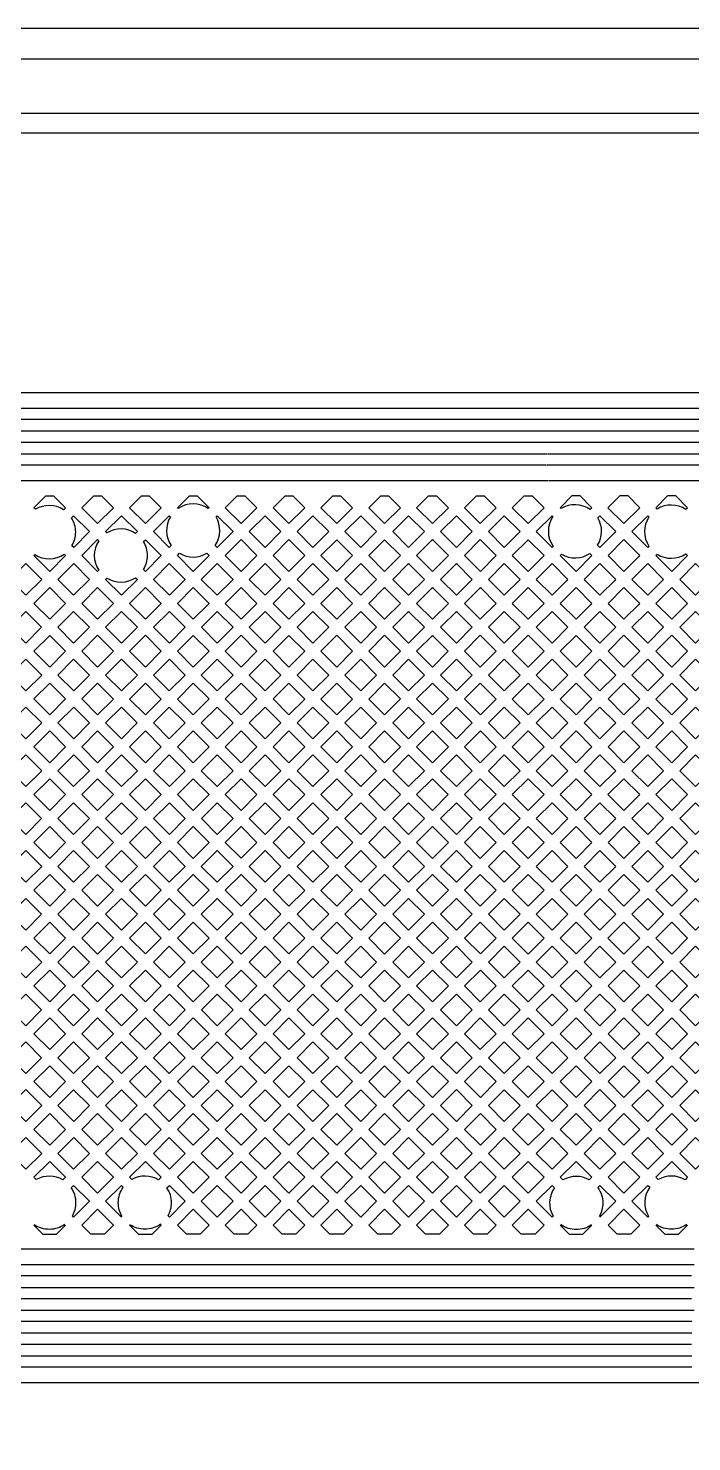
# Model space of a CAD drawing. Extents: x 1548 to 1929, y -174 to 95.
# Drawn here: x 1598.02 to 1602.45, y 46.23 to 55.68 of the extents above; entities that cross this region are included whole.
import ezdxf

# ---------------------------------------------------------------- set-up
doc = ezdxf.new("R2010")
doc.units = 0
doc.layers.add('gbr-dxf_layer0', color=7, linetype='Continuous')
doc.layers.add('gbr-outline-dxf_layer1', color=2, linetype='Continuous')

msp = doc.modelspace()

# ---------------------------------------------------------------- linework, layer by layer
at = {"layer": 'gbr-dxf_layer0'}
for p, q in [((1588.8744, 53.137), (1606.7793, 53.137)), ((1606.7816, 53.0608), (1588.8726, 53.0608)), ((1588.8569, 52.9846), (1606.7803, 52.9846)), ((1588.8511, 52.832), (1601.4851, 52.832)), ((1606.7817, 52.9084), (1588.8583, 52.9084)), ((1601.4826, 52.7558), (1588.8526, 52.7558)), ((1589.2179, 52.6536), (1601.4837, 52.6536)), ((1601.4977, 52.6542), (1606.7794, 52.6542)), ((1598.5374, 47.8363), (1598.6434, 47.7303)), ((1602.4692, 47.5148), (1589.2179, 47.5148)), ((1602.4239, 47.3364), (1589.071, 47.3364)), ((1602.4518, 47.3366), (1602.4257, 47.3364)), ((1602.4263, 47.4126), (1602.4488, 47.4128)), ((1602.4515, 47.4129), (1602.4708, 47.4129)), ((1602.4257, 47.2602), (1602.4505, 47.2605)), ((1602.4523, 47.2605), (1602.4706, 47.2605)), ((1602.4261, 47.184), (1589.0668, 47.184)), ((1602.4526, 47.1843), (1602.4278, 47.1841)), ((1588.9975, 47.1078), (1602.4255, 47.1078)), ((1602.4265, 47.1078), (1602.4513, 47.1081)), ((1602.453, 47.1081), (1602.4689, 47.1081)), ((1602.4268, 47.0316), (1588.995, 47.0316)), ((1602.4534, 47.0319), (1602.4286, 47.0316)), ((1588.9931, 46.9554), (1602.4263, 46.9554)), ((1602.4276, 46.8792), (1588.9944, 46.8792)), ((1602.4273, 46.9555), (1602.4534, 46.9557)), ((1602.4517, 46.8795), (1602.4294, 46.8793)), ((1588.9931, 46.8031), (1602.4284, 46.8031)), ((1602.4294, 46.8031), (1602.4542, 46.8033)), ((1602.427, 46.7269), (1588.9954, 46.7269)), ((1602.4535, 46.7271), (1602.4288, 46.7268))]:
    msp.add_line(p, q, dxfattribs=at)
at = {"layer": 'gbr-dxf_layer0', "linetype": 'Continuous'}
for points in [[(1584.3299, 51.7428), (1584.3299, 54.6766, -0.414217), (1585.1264, 55.4731), (1606.6578, 55.4731, -0.202307), (1617.3278, 50.9715, 0.202316), (1618.548, 50.4566), (1624.0479, 50.4566, 0.202311), (1625.2681, 50.9715, -0.202307), (1635.9381, 55.4731), (1666.9465, 55.4731, -0.414216), (1667.743, 54.6766), (1667.743, 46.8113, -0.038221), (1667.7432, 46.8055), (1667.7432, 43.6418)], [(1606.782, 55.1058), (1585.4805, 55.1058, 0.199561), (1585.445, 55.0911), (1585.076, 54.7204, 0.19839), (1585.0614, 54.6851), (1585.0614, 54.1531)], [(1585.1635, 53.9956), (1585.1635, 54.0479), (1585.1681, 54.0578, 0.107369), (1585.1889, 54.1528), (1585.1889, 54.6532), (1585.5125, 54.9783), (1606.782, 54.9783, -0.090349), (1611.8609, 54.053, 0.130846), (1611.9956, 54.0014, -0.003811), (1612.199, 53.9206), (1612.4434, 53.8119), (1612.5485, 53.7733, -0.022758), (1613.724, 53.1947, 0.214141), (1613.9242, 53.0824, -0.021901), (1614.9907, 52.4098, -0.004328), (1615.1939, 52.2663, 0.26805), (1615.4197, 52.1005, -0.021115), (1616.3608, 51.3308, 0.308378), (1616.5942, 51.1185, -0.012228), (1617.0977, 50.6262, 0.04313), (1617.3842, 50.3789)], [(1613.6986, 51.1647, 0.024087), (1613.1634, 51.513, 0.003474), (1613.0116, 51.6003, 0.003587), (1612.9989, 51.6074, 0.12902), (1606.7817, 53.2389), (1588.8734, 53.2389), (1588.8493, 53.246, -0.059853), (1588.8048, 53.2811), (1588.7929, 53.2927, 0.176153), (1588.5854, 53.3682)], [(1601.4897, 52.8321, -0.023752), (1601.4932, 52.8322), (1606.7801, 52.8322)], [(1606.7814, 52.756), (1601.4947, 52.756, -0.012447), (1601.4866, 52.7558)], [(1598.6476, 47.7345, -0.136739), (1598.6219, 47.8264, -0.157289), (1598.6555, 47.9303), (1598.6434, 47.9423), (1598.5374, 47.8363)], [(1601.8261, 47.9279, -0.157288), (1601.8596, 47.8241, -0.131806), (1601.8358, 47.7351)], [(1598.2648, 47.6812, -0.156506), (1598.1614, 47.648, -0.151778), (1598.0606, 47.6793)], [(1598.6973, 47.6764), (1598.7573, 47.6164), (1598.849, 47.6164), (1598.9092, 47.6765), (1598.9036, 47.6821, -0.157295), (1598.7997, 47.6486, -0.149941), (1598.7001, 47.6792)], [(1601.7843, 47.6788, -0.154825), (1601.6818, 47.6463, -0.157289), (1601.578, 47.6798)], [(1602.421, 47.6813, -0.155355), (1602.3182, 47.6486, -0.151778), (1602.2174, 47.6799)], [(1588.4754, 46.4146, -0.195091), (1588.9928, 46.625), (1602.4291, 46.625), (1602.4553, 46.6252), (1602.4743, 46.6252), (1602.8002, 46.6237)]]:
    msp.add_lwpolyline(points, format="xyb", dxfattribs=at)
for points in [[(1598.058, 52.4719), (1598.1381, 52.552), (1598.1897, 52.552), (1598.2698, 52.472), (1598.2559, 52.4581, 0.285041), (1598.0684, 52.4615)], [(1599.0169, 52.4718), (1599.0972, 52.552), (1599.1488, 52.552), (1599.2289, 52.4719), (1599.2233, 52.4664, 0.310063), (1599.0221, 52.4666)], [(1601.5746, 52.4719), (1601.6552, 52.5526), (1601.7057, 52.5526), (1601.7864, 52.4719), (1601.7745, 52.46, 0.296398), (1601.5808, 52.4657)], [(1602.2139, 52.472), (1602.2946, 52.5526), (1602.3452, 52.5526), (1602.4259, 52.4719), (1602.4142, 52.4602, 0.292105), (1602.2228, 52.4631)], [(1598.3095, 52.404), (1598.3237, 52.4181), (1598.4297, 52.3121), (1598.3238, 52.2062), (1598.3122, 52.2178, 0.135108), (1598.3372, 52.3087, 0.142304)], [(1598.5374, 52.3121), (1598.6434, 52.418), (1598.7494, 52.312), (1598.7376, 52.3003, 0.292333), (1598.5461, 52.3034)], [(1598.8571, 52.312), (1598.963, 52.4179), (1598.9699, 52.4111, 0.293235), (1598.976, 52.2191), (1598.963, 52.2061)], [(1599.2693, 52.2195, 0.291999), (1599.2754, 52.4107), (1599.2827, 52.4181), (1599.3887, 52.312), (1599.2827, 52.206)], [(1601.4147, 52.312), (1601.5207, 52.418), (1601.5257, 52.413, 0.308594), (1601.5271, 52.2126), (1601.5205, 52.2061)], [(1601.8251, 52.2214, 0.276806), (1601.8264, 52.4042), (1601.8403, 52.4181), (1601.9463, 52.312), (1601.8404, 52.2061)], [(1602.054, 52.312), (1602.1601, 52.4181), (1602.168, 52.4101, 0.301108), (1602.1678, 52.2138), (1602.16, 52.206)], [(1598.3776, 52.1523), (1598.4835, 52.2582), (1598.4914, 52.2504, 0.301455), (1598.4912, 52.0539), (1598.4836, 52.0463)], [(1598.7907, 52.2455), (1598.8033, 52.2581), (1598.9091, 52.1522), (1598.8032, 52.0463), (1598.7908, 52.0587, 0.139081), (1598.8173, 52.152, 0.139392)], [(1598.0578, 52.1523), (1598.0641, 52.1586, 0.300305), (1598.26, 52.1621), (1598.2699, 52.1523), (1598.1638, 52.0462)], [(1599.0169, 52.1522), (1599.0317, 52.167, 0.275356), (1599.2137, 52.1672), (1599.2288, 52.1521), (1599.1229, 52.0462)], [(1601.5744, 52.1522), (1601.5829, 52.1607, 0.288873), (1601.7725, 52.1663), (1601.7865, 52.1523), (1601.6804, 52.0462)], [(1602.2139, 52.1522), (1602.2225, 52.1607, 0.293236), (1602.4145, 52.1637), (1602.4258, 52.1523), (1602.3198, 52.0463)], [(1598.5375, 51.9924), (1598.546, 52.0008, 0.293004), (1598.7378, 52.0039), (1598.7493, 51.9924), (1598.6434, 51.8865)], [(1598.0578, 47.996), (1598.1638, 48.1021), (1598.2697, 47.9962), (1598.2522, 47.9787, 0.26968), (1598.0735, 47.9804)], [(1598.6973, 47.9962), (1598.8032, 48.1021), (1598.9092, 47.9961), (1598.8917, 47.9786, 0.270794), (1598.7123, 47.9812)], [(1601.5746, 47.9962), (1601.6804, 48.102), (1601.7865, 47.996), (1601.7693, 47.9789, 0.265607), (1601.5929, 47.978)], [(1602.2139, 47.9962), (1602.3199, 48.1022), (1602.4259, 47.9962), (1602.409, 47.9793, 0.270924), (1602.2295, 47.9805)], [(1598.3079, 47.9266), (1598.3236, 47.9423), (1598.4296, 47.8363), (1598.3236, 47.7302), (1598.3159, 47.7379, 0.130101), (1598.3392, 47.8258, 0.151778)], [(1598.947, 47.9261), (1598.9631, 47.9422), (1599.069, 47.8363), (1598.9631, 47.7304), (1598.9546, 47.7389, 0.129299), (1598.9775, 47.8264, 0.149941)], [(1601.4147, 47.8363), (1601.5207, 47.9423), (1601.5365, 47.9266, 0.289895), (1601.527, 47.7366), (1601.5207, 47.7303)], [(1602.054, 47.8363), (1602.16, 47.9423), (1602.1731, 47.9292, 0.296416), (1602.1653, 47.7356), (1602.16, 47.7302)]]:
    msp.add_lwpolyline(points, format="xyb", close=True, dxfattribs=at)
for points in [[(1598.3775, 52.472), (1598.4576, 52.552), (1598.5093, 52.552), (1598.5895, 52.4719), (1598.4835, 52.3659)], [(1598.6972, 52.4719), (1598.7774, 52.552), (1598.8289, 52.552), (1598.9092, 52.4718), (1598.8033, 52.3659)], [(1599.3366, 52.4719), (1599.4167, 52.552), (1599.4686, 52.552), (1599.5487, 52.472), (1599.4426, 52.3659)], [(1599.6564, 52.472), (1599.7365, 52.552), (1599.788, 52.552), (1599.8682, 52.4718), (1599.7624, 52.3659)], [(1599.976, 52.4718), (1600.0563, 52.552), (1600.1078, 52.552), (1600.1879, 52.4719), (1600.0819, 52.3659)], [(1600.2957, 52.4719), (1600.3758, 52.552), (1600.4277, 52.552), (1600.5077, 52.4719), (1600.4017, 52.3659)], [(1600.6155, 52.4719), (1600.6956, 52.552), (1600.7472, 52.552), (1600.8273, 52.472), (1600.7214, 52.3661)], [(1600.9351, 52.472), (1601.0151, 52.552), (1601.0669, 52.552), (1601.147, 52.4719), (1601.0411, 52.3659)], [(1601.2548, 52.4719), (1601.3349, 52.552), (1601.3867, 52.552), (1601.4668, 52.4719), (1601.3608, 52.3659)], [(1601.8941, 52.4719), (1601.9748, 52.5526), (1602.0256, 52.5526), (1602.1062, 52.472), (1602.0001, 52.3659)], [(1599.4965, 52.312), (1599.6025, 52.4181), (1599.7086, 52.3121), (1599.6025, 52.206)], [(1599.8163, 52.3121), (1599.9221, 52.4179), (1600.028, 52.312), (1599.9222, 52.2062)], [(1600.1358, 52.312), (1600.2418, 52.418), (1600.3478, 52.312), (1600.2418, 52.206)], [(1600.4556, 52.312), (1600.5616, 52.4181), (1600.6675, 52.3122), (1600.5615, 52.2061)], [(1600.7753, 52.3122), (1600.8812, 52.4181), (1600.9872, 52.3121), (1600.8813, 52.2062)], [(1601.095, 52.3121), (1601.2009, 52.418), (1601.3069, 52.312), (1601.201, 52.2061)], [(1599.3366, 52.1521), (1599.4426, 52.2582), (1599.5486, 52.1522), (1599.4426, 52.0461)], [(1599.6564, 52.1522), (1599.7624, 52.2582), (1599.8683, 52.1523), (1599.7623, 52.0463)], [(1599.9761, 52.1523), (1600.0819, 52.2581), (1600.1879, 52.1521), (1600.0821, 52.0463)], [(1600.2957, 52.1521), (1600.4017, 52.2581), (1600.5076, 52.1523), (1600.4016, 52.0462)], [(1600.6153, 52.1523), (1600.7214, 52.2583), (1600.8274, 52.1523), (1600.7214, 52.0462)], [(1600.9352, 52.1523), (1601.0411, 52.2582), (1601.1471, 52.1522), (1601.0412, 52.0463)], [(1601.2548, 52.1522), (1601.3608, 52.2581), (1601.4667, 52.1522), (1601.3607, 52.0463)], [(1601.8942, 52.1523), (1602.0001, 52.2582), (1602.1062, 52.1522), (1602.0003, 52.0462)], [(1597.8979, 51.9923), (1598.0039, 52.0984), (1598.11, 51.9924), (1598.0039, 51.8863)], [(1598.2177, 51.9924), (1598.3238, 52.0984), (1598.4298, 51.9924), (1598.3237, 51.8863)], [(1598.8571, 51.9924), (1598.963, 52.0983), (1599.069, 51.9923), (1598.9631, 51.8864)], [(1599.1768, 51.9923), (1599.2827, 52.0982), (1599.3887, 51.9922), (1599.2828, 51.8863)], [(1599.4965, 51.9922), (1599.6025, 52.0983), (1599.7084, 51.9924), (1599.6024, 51.8863)], [(1599.8162, 51.9924), (1599.9222, 52.0984), (1600.0282, 51.9924), (1599.9222, 51.8864)], [(1600.136, 51.9924), (1600.2418, 52.0982), (1600.3477, 51.9923), (1600.2419, 51.8865)], [(1600.4554, 51.9923), (1600.5615, 52.0984), (1600.6675, 51.9924), (1600.5614, 51.8863)], [(1600.7752, 51.9924), (1600.8813, 52.0984), (1600.9873, 51.9924), (1600.8813, 51.8863)], [(1601.0951, 51.9924), (1601.201, 52.0983), (1601.3068, 51.9924), (1601.2009, 51.8865)], [(1601.4146, 51.9924), (1601.5205, 52.0983), (1601.6266, 51.9923), (1601.5206, 51.8864)], [(1601.7343, 51.9923), (1601.8404, 52.0984), (1601.9464, 51.9924), (1601.8403, 51.8863)], [(1602.0541, 51.9924), (1602.16, 52.0983), (1602.2659, 51.9924), (1602.16, 51.8865)], [(1602.3737, 51.9924), (1602.4797, 52.0984), (1602.5857, 51.9924), (1602.4797, 51.8864)], [(1598.0578, 51.8324), (1598.1638, 51.9385), (1598.2698, 51.8325), (1598.1638, 51.7264)], [(1598.3776, 51.8325), (1598.4836, 51.9385), (1598.5895, 51.8326), (1598.4835, 51.7266)], [(1598.6973, 51.8326), (1598.8032, 51.9385), (1598.9092, 51.8325), (1598.8033, 51.7266)], [(1599.017, 51.8325), (1599.1229, 51.9385), (1599.2289, 51.8324), (1599.123, 51.7265)], [(1599.3367, 51.8324), (1599.4426, 51.9384), (1599.5485, 51.8325), (1599.4426, 51.7266)], [(1599.6562, 51.8325), (1599.7623, 51.9385), (1599.8683, 51.8325), (1599.7623, 51.7265)], [(1599.9761, 51.8325), (1600.0821, 51.9385), (1600.188, 51.8326), (1600.0819, 51.7266)], [(1600.2957, 51.8326), (1600.4016, 51.9385), (1600.5076, 51.8324), (1600.4018, 51.7266)], [(1600.6153, 51.8324), (1600.7214, 51.9385), (1600.8274, 51.8325), (1600.7213, 51.7264)], [(1600.9351, 51.8325), (1601.0412, 51.9385), (1601.1471, 51.8326), (1601.041, 51.7266)], [(1601.2548, 51.8326), (1601.3607, 51.9385), (1601.4667, 51.8325), (1601.3608, 51.7266)], [(1601.5745, 51.8325), (1601.6804, 51.9385), (1601.7865, 51.8324), (1601.6805, 51.7265)], [(1601.8942, 51.8324), (1602.0003, 51.9385), (1602.1061, 51.8326), (1602.0001, 51.7266)], [(1602.2139, 51.8326), (1602.3198, 51.9385), (1602.4258, 51.8325), (1602.3199, 51.7266)], [(1597.8981, 51.6728), (1598.0039, 51.7786), (1598.1099, 51.6725), (1598.0041, 51.5667)], [(1598.2177, 51.6725), (1598.3237, 51.7786), (1598.4296, 51.6727), (1598.3236, 51.5667)], [(1598.5374, 51.6727), (1598.6434, 51.7787), (1598.7494, 51.6727), (1598.6434, 51.5667)], [(1598.8572, 51.6727), (1598.9631, 51.7786), (1599.0691, 51.6726), (1598.9632, 51.5667)], [(1599.1769, 51.6726), (1599.2828, 51.7786), (1599.3887, 51.6727), (1599.2828, 51.5667)], [(1599.4965, 51.6727), (1599.6024, 51.7786), (1599.7084, 51.6726), (1599.6025, 51.5667)], [(1599.8161, 51.6726), (1599.9222, 51.7786), (1600.0281, 51.6727), (1599.922, 51.5667)], [(1600.1358, 51.6727), (1600.2419, 51.7788), (1600.3479, 51.6728), (1600.2418, 51.5667)], [(1600.4556, 51.6728), (1600.5614, 51.7786), (1600.6675, 51.6726), (1600.5616, 51.5667)], [(1600.7752, 51.6726), (1600.8813, 51.7786), (1600.9871, 51.6727), (1600.8811, 51.5667)], [(1601.0949, 51.6727), (1601.2009, 51.7787), (1601.307, 51.6727), (1601.2009, 51.5667)], [(1601.4147, 51.6727), (1601.5206, 51.7786), (1601.6266, 51.6726), (1601.5207, 51.5667)], [(1601.7344, 51.6726), (1601.8403, 51.7786), (1601.9462, 51.6727), (1601.8403, 51.5667)], [(1602.054, 51.6727), (1602.16, 51.7787), (1602.266, 51.6727), (1602.16, 51.5667)], [(1602.3738, 51.6727), (1602.4797, 51.7786), (1602.5857, 51.6726), (1602.4798, 51.5667)], [(1598.058, 51.5129), (1598.1638, 51.6187), (1598.2697, 51.5128), (1598.1639, 51.407)], [(1598.3775, 51.5128), (1598.4835, 51.6188), (1598.5895, 51.5128), (1598.4835, 51.4068)], [(1598.6973, 51.5128), (1598.8033, 51.6188), (1598.9093, 51.5128), (1598.8033, 51.4068)], [(1599.0171, 51.5128), (1599.123, 51.6187), (1599.2289, 51.5129), (1599.123, 51.4069)], [(1599.3366, 51.5129), (1599.4426, 51.6188), (1599.5486, 51.5128), (1599.4426, 51.4068)], [(1599.6563, 51.5128), (1599.7623, 51.6187), (1599.8681, 51.5128), (1599.7622, 51.4069)], [(1599.9759, 51.5128), (1600.0819, 51.6188), (1600.188, 51.5128), (1600.0819, 51.4068)], [(1600.2957, 51.5128), (1600.4018, 51.6189), (1600.5078, 51.5129), (1600.4017, 51.4068)], [(1600.6155, 51.5129), (1600.7213, 51.6187), (1600.8272, 51.5128), (1600.7214, 51.407)], [(1600.935, 51.5128), (1601.041, 51.6188), (1601.147, 51.5128), (1601.041, 51.4068)], [(1601.2548, 51.5128), (1601.3608, 51.6188), (1601.4668, 51.5128), (1601.3608, 51.4068)], [(1601.5746, 51.5128), (1601.6805, 51.6187), (1601.7864, 51.5129), (1601.6805, 51.4069)], [(1601.8942, 51.5129), (1602.0001, 51.6188), (1602.1061, 51.5128), (1602.0002, 51.4068)], [(1602.2139, 51.5128), (1602.3199, 51.6188), (1602.4259, 51.5128), (1602.3199, 51.4068)], [(1597.8981, 51.3529), (1598.0041, 51.459), (1598.11, 51.3531), (1598.004, 51.2471)], [(1598.2178, 51.3531), (1598.3236, 51.4589), (1598.4296, 51.3529), (1598.3238, 51.2471)], [(1598.5374, 51.3529), (1598.6434, 51.4589), (1598.7494, 51.3529), (1598.6434, 51.2469)], [(1598.8572, 51.3529), (1598.9632, 51.459), (1599.0691, 51.3531), (1598.963, 51.247)], [(1599.1768, 51.3531), (1599.2828, 51.459), (1599.3888, 51.353), (1599.2829, 51.2471)], [(1599.4965, 51.353), (1599.6025, 51.4589), (1599.7084, 51.353), (1599.6024, 51.2471)], [(1599.8161, 51.353), (1599.922, 51.4589), (1600.028, 51.3529), (1599.9221, 51.247)], [(1600.1358, 51.3529), (1600.2418, 51.459), (1600.3478, 51.3529), (1600.2418, 51.2469)], [(1600.4556, 51.3529), (1600.5616, 51.459), (1600.6675, 51.3531), (1600.5615, 51.2471)], [(1600.7753, 51.3531), (1600.8811, 51.4589), (1600.9871, 51.3529), (1600.8813, 51.2471)], [(1601.0949, 51.3529), (1601.2009, 51.4589), (1601.3069, 51.3529), (1601.2009, 51.2469)], [(1601.4147, 51.3529), (1601.5207, 51.459), (1601.6266, 51.3531), (1601.5206, 51.247)], [(1601.7344, 51.3531), (1601.8403, 51.459), (1601.9463, 51.353), (1601.8404, 51.2471)], [(1602.0541, 51.353), (1602.16, 51.4589), (1602.266, 51.3529), (1602.1601, 51.247)], [(1602.3738, 51.3529), (1602.4798, 51.4589), (1602.5857, 51.353), (1602.4797, 51.247)], [(1598.0578, 51.1932), (1598.1639, 51.2992), (1598.2699, 51.1932), (1598.1639, 51.0872)], [(1598.3777, 51.1932), (1598.4835, 51.299), (1598.5895, 51.193), (1598.4837, 51.0872)], [(1598.6972, 51.193), (1598.8033, 51.299), (1598.9092, 51.1931), (1598.8031, 51.0871)], [(1599.0169, 51.1931), (1599.123, 51.2992), (1599.229, 51.1932), (1599.1229, 51.0871)], [(1599.3367, 51.1932), (1599.4426, 51.2991), (1599.5485, 51.1932), (1599.4426, 51.0873)], [(1599.6563, 51.1932), (1599.7622, 51.2991), (1599.8682, 51.1931), (1599.7623, 51.0872)], [(1599.976, 51.1931), (1600.0819, 51.299), (1600.1879, 51.193), (1600.082, 51.0871)], [(1600.2957, 51.193), (1600.4017, 51.2991), (1600.5076, 51.1932), (1600.4016, 51.0871)], [(1600.6154, 51.1932), (1600.7214, 51.2992), (1600.8274, 51.1932), (1600.7214, 51.0872)], [(1600.9352, 51.1932), (1601.041, 51.299), (1601.147, 51.193), (1601.0412, 51.0872)], [(1601.2548, 51.193), (1601.3608, 51.299), (1601.4667, 51.1931), (1601.3607, 51.0871)], [(1601.5745, 51.1931), (1601.6805, 51.2992), (1601.7865, 51.1932), (1601.6805, 51.0871)], [(1601.8943, 51.1932), (1602.0002, 51.2991), (1602.1062, 51.1931), (1602.0003, 51.0872)], [(1602.2139, 51.1931), (1602.3199, 51.299), (1602.4258, 51.1931), (1602.3198, 51.0872)], [(1597.8979, 51.0333), (1598.004, 51.1393), (1598.11, 51.0333), (1598.0039, 50.9272)], [(1598.2177, 51.0333), (1598.3238, 51.1393), (1598.4298, 51.0333), (1598.3238, 50.9273)], [(1598.5376, 51.0333), (1598.6434, 51.1391), (1598.7492, 51.0332), (1598.6434, 50.9274)], [(1598.857, 51.0332), (1598.963, 51.1393), (1599.0691, 51.0333), (1598.963, 50.9272)], [(1599.1768, 51.0333), (1599.2829, 51.1393), (1599.3887, 51.0334), (1599.2827, 50.9274)], [(1599.4965, 51.0334), (1599.6024, 51.1393), (1599.7084, 51.0333), (1599.6025, 50.9274)], [(1599.8162, 51.0333), (1599.9221, 51.1392), (1600.0281, 51.0332), (1599.9222, 50.9273)], [(1600.1359, 51.0332), (1600.2418, 51.1391), (1600.3477, 51.0333), (1600.2418, 50.9273)], [(1600.4555, 51.0333), (1600.5615, 51.1393), (1600.6675, 51.0333), (1600.5615, 50.9272)], [(1600.7753, 51.0333), (1600.8813, 51.1393), (1600.9873, 51.0333), (1600.8813, 50.9273)], [(1601.0951, 51.0333), (1601.2009, 51.1391), (1601.3068, 51.0332), (1601.201, 50.9274)], [(1601.4145, 51.0332), (1601.5206, 51.1393), (1601.6266, 51.0333), (1601.5205, 50.9272)], [(1601.7343, 51.0333), (1601.8404, 51.1393), (1601.9464, 51.0333), (1601.8404, 50.9272)], [(1602.0542, 51.0333), (1602.1601, 51.1392), (1602.266, 51.0333), (1602.16, 50.9274)], [(1602.3737, 51.0333), (1602.4797, 51.1392), (1602.5857, 51.0332), (1602.4797, 50.9273)], [(1598.0578, 50.8734), (1598.1639, 50.9794), (1598.2699, 50.8734), (1598.1638, 50.7674)], [(1598.3776, 50.8734), (1598.4837, 50.9794), (1598.5896, 50.8735), (1598.4835, 50.7675)], [(1598.6973, 50.8735), (1598.8031, 50.9794), (1598.9091, 50.8733), (1598.8033, 50.7675)], [(1599.0169, 50.8733), (1599.1229, 50.9794), (1599.2288, 50.8735), (1599.1228, 50.7675)], [(1599.3366, 50.8735), (1599.4426, 50.9795), (1599.5486, 50.8735), (1599.4426, 50.7675)], [(1599.6564, 50.8735), (1599.7623, 50.9794), (1599.8683, 50.8734), (1599.7624, 50.7675)], [(1599.9761, 50.8734), (1600.082, 50.9794), (1600.1879, 50.8735), (1600.082, 50.7675)], [(1600.2957, 50.8735), (1600.4016, 50.9794), (1600.5076, 50.8734), (1600.4017, 50.7675)], [(1600.6153, 50.8734), (1600.7214, 50.9794), (1600.8274, 50.8734), (1600.7214, 50.7674)], [(1600.9352, 50.8734), (1601.0412, 50.9794), (1601.1471, 50.8735), (1601.041, 50.7675)], [(1601.2548, 50.8735), (1601.3607, 50.9794), (1601.4667, 50.8733), (1601.3609, 50.7675)], [(1601.5744, 50.8733), (1601.6805, 50.9794), (1601.7865, 50.8734), (1601.6804, 50.7673)], [(1601.8942, 50.8734), (1602.0003, 50.9794), (1602.1062, 50.8735), (1602.0001, 50.7675)], [(1602.2139, 50.8735), (1602.3198, 50.9794), (1602.4258, 50.8734), (1602.3199, 50.7675)], [(1597.898, 50.7136), (1598.0039, 50.8195), (1598.11, 50.7135), (1598.004, 50.6076)], [(1598.2177, 50.7135), (1598.3238, 50.8195), (1598.4296, 50.7136), (1598.3236, 50.6076)], [(1598.5374, 50.7136), (1598.6434, 50.8197), (1598.7495, 50.7136), (1598.6434, 50.6076)], [(1598.8572, 50.7136), (1598.963, 50.8195), (1599.0689, 50.7136), (1598.9631, 50.6078)], [(1599.1767, 50.7136), (1599.2827, 50.8196), (1599.3887, 50.7136), (1599.2827, 50.6076)], [(1599.4965, 50.7136), (1599.6025, 50.8196), (1599.7085, 50.7136), (1599.6025, 50.6076)], [(1599.8163, 50.7136), (1599.9222, 50.8195), (1600.0281, 50.7136), (1599.9222, 50.6077)], [(1600.1358, 50.7136), (1600.2418, 50.8196), (1600.3478, 50.7136), (1600.2419, 50.6076)], [(1600.4556, 50.7136), (1600.5615, 50.8195), (1600.6675, 50.7135), (1600.5616, 50.6076)], [(1600.7752, 50.7135), (1600.8813, 50.8195), (1600.9872, 50.7136), (1600.8811, 50.6076)], [(1601.0949, 50.7136), (1601.201, 50.8197), (1601.307, 50.7136), (1601.2009, 50.6076)], [(1601.4147, 50.7136), (1601.5205, 50.8195), (1601.6266, 50.7134), (1601.5207, 50.6076)], [(1601.7343, 50.7134), (1601.8404, 50.8195), (1601.9462, 50.7136), (1601.8402, 50.6076)], [(1602.054, 50.7136), (1602.16, 50.8196), (1602.2661, 50.7136), (1602.16, 50.6076)], [(1602.3738, 50.7136), (1602.4797, 50.8195), (1602.5857, 50.7135), (1602.4798, 50.6076)], [(1598.0579, 50.5537), (1598.1638, 50.6596), (1598.2697, 50.5537), (1598.1638, 50.4478)], [(1598.3775, 50.5537), (1598.4835, 50.6597), (1598.5895, 50.5537), (1598.4835, 50.4477)], [(1598.6973, 50.5537), (1598.8033, 50.6598), (1598.9092, 50.5539), (1598.8032, 50.4478)], [(1599.017, 50.5539), (1599.1228, 50.6597), (1599.2288, 50.5537), (1599.123, 50.4479)], [(1599.3366, 50.5537), (1599.4426, 50.6597), (1599.5486, 50.5537), (1599.4426, 50.4477)], [(1599.6564, 50.5537), (1599.7624, 50.6597), (1599.8683, 50.5539), (1599.7623, 50.4478)], [(1599.9761, 50.5539), (1600.082, 50.6598), (1600.188, 50.5538), (1600.0821, 50.4478)], [(1600.2957, 50.5538), (1600.4017, 50.6597), (1600.5077, 50.5537), (1600.4018, 50.4477)], [(1600.6155, 50.5537), (1600.7214, 50.6596), (1600.8272, 50.5537), (1600.7213, 50.4478)], [(1600.935, 50.5537), (1601.041, 50.6597), (1601.1471, 50.5537), (1601.041, 50.4477)], [(1601.2548, 50.5537), (1601.3609, 50.6598), (1601.4669, 50.5538), (1601.3608, 50.4477)], [(1601.5746, 50.5538), (1601.6804, 50.6596), (1601.7863, 50.5537), (1601.6805, 50.4479)], [(1601.8941, 50.5537), (1602.0001, 50.6597), (1602.1061, 50.5537), (1602.0001, 50.4477)], [(1602.2139, 50.5537), (1602.3199, 50.6597), (1602.4259, 50.5537), (1602.3199, 50.4477)], [(1597.8981, 50.3939), (1598.004, 50.4998), (1598.1099, 50.3939), (1598.004, 50.288)], [(1598.2177, 50.3939), (1598.3236, 50.4998), (1598.4296, 50.3938), (1598.3237, 50.2879)], [(1598.5374, 50.3938), (1598.6434, 50.4998), (1598.7493, 50.394), (1598.6433, 50.2879)], [(1598.8571, 50.394), (1598.9631, 50.5), (1599.0691, 50.394), (1598.9631, 50.2879)], [(1599.1769, 50.394), (1599.2827, 50.4998), (1599.3887, 50.3938), (1599.2829, 50.288)], [(1599.4965, 50.3938), (1599.6025, 50.4998), (1599.7084, 50.3939), (1599.6023, 50.2879)], [(1599.8161, 50.3939), (1599.9222, 50.5), (1600.0282, 50.394), (1599.9221, 50.2879)], [(1600.1359, 50.394), (1600.2419, 50.4999), (1600.3479, 50.3939), (1600.242, 50.288)], [(1600.4556, 50.3939), (1600.5616, 50.4998), (1600.6675, 50.3939), (1600.5615, 50.288)], [(1600.7752, 50.3939), (1600.8811, 50.4998), (1600.9871, 50.3938), (1600.8812, 50.2879)], [(1601.0949, 50.3938), (1601.2009, 50.4999), (1601.307, 50.3938), (1601.2009, 50.2878)], [(1601.4147, 50.3938), (1601.5207, 50.4999), (1601.6266, 50.394), (1601.5206, 50.288)], [(1601.7344, 50.394), (1601.8402, 50.4998), (1601.9462, 50.3938), (1601.8404, 50.288)], [(1602.054, 50.3938), (1602.16, 50.4998), (1602.266, 50.3938), (1602.16, 50.2878)], [(1602.3738, 50.3938), (1602.4798, 50.4999), (1602.5857, 50.394), (1602.4797, 50.2879)], [(1598.0579, 50.2341), (1598.1638, 50.34), (1598.2698, 50.234), (1598.1639, 50.1281)], [(1598.3776, 50.234), (1598.4835, 50.3399), (1598.5894, 50.234), (1598.4835, 50.1281)], [(1598.6971, 50.234), (1598.8032, 50.3401), (1598.9092, 50.2341), (1598.8032, 50.128)], [(1599.017, 50.2341), (1599.123, 50.3401), (1599.229, 50.2341), (1599.123, 50.1281)], [(1599.3368, 50.2341), (1599.4426, 50.3399), (1599.5485, 50.234), (1599.4426, 50.1282)], [(1599.6562, 50.234), (1599.7623, 50.3401), (1599.8683, 50.234), (1599.7622, 50.128)], [(1599.976, 50.234), (1600.0821, 50.3401), (1600.1881, 50.2341), (1600.082, 50.128)], [(1600.2958, 50.2341), (1600.4018, 50.34), (1600.5076, 50.2341), (1600.4017, 50.1282)], [(1600.6154, 50.2341), (1600.7213, 50.34), (1600.8273, 50.234), (1600.7214, 50.1281)], [(1600.9351, 50.234), (1601.041, 50.3399), (1601.147, 50.2339), (1601.0411, 50.128)], [(1601.2548, 50.2339), (1601.3608, 50.34), (1601.4667, 50.2341), (1601.3607, 50.128)], [(1601.5745, 50.2341), (1601.6805, 50.3401), (1601.7865, 50.2341), (1601.6805, 50.1281)], [(1601.8943, 50.2341), (1602.0001, 50.3399), (1602.1061, 50.2339), (1602.0003, 50.1281)], [(1602.2139, 50.2339), (1602.3199, 50.3399), (1602.4258, 50.234), (1602.3198, 50.128)], [(1597.898, 50.0742), (1598.004, 50.1802), (1598.11, 50.0742), (1598.004, 49.9682)], [(1598.2178, 50.0742), (1598.3237, 50.1801), (1598.4296, 50.0743), (1598.3237, 49.9683)], [(1598.5373, 50.0743), (1598.6433, 50.1802), (1598.7493, 50.0742), (1598.6434, 49.9682)], [(1598.857, 50.0742), (1598.9631, 50.1802), (1599.0691, 50.0742), (1598.963, 49.9681)], [(1599.1768, 50.0742), (1599.2829, 50.1802), (1599.3888, 50.0743), (1599.2827, 49.9683)], [(1599.4965, 50.0743), (1599.6023, 50.1801), (1599.7084, 50.0741), (1599.6025, 49.9683)], [(1599.8161, 50.0741), (1599.9221, 50.1802), (1600.0282, 50.0742), (1599.9221, 49.9681)], [(1600.1359, 50.0742), (1600.242, 50.1802), (1600.3478, 50.0743), (1600.2418, 49.9683)], [(1600.4556, 50.0743), (1600.5615, 50.1802), (1600.6675, 50.0742), (1600.5616, 49.9683)], [(1600.7753, 50.0742), (1600.8812, 50.1801), (1600.9872, 50.0741), (1600.8813, 49.9682)], [(1601.095, 50.0741), (1601.2009, 50.18), (1601.3068, 50.0742), (1601.2009, 49.9682)], [(1601.4146, 50.0742), (1601.5206, 50.1802), (1601.6266, 50.0742), (1601.5206, 49.9681)], [(1601.7344, 50.0742), (1601.8404, 50.1802), (1601.9464, 50.0742), (1601.8404, 49.9682)], [(1602.0542, 50.0742), (1602.16, 50.18), (1602.2659, 50.0741), (1602.1601, 49.9683)], [(1602.3736, 50.0741), (1602.4797, 50.1802), (1602.5857, 50.0742), (1602.4797, 49.9681)], [(1598.0578, 49.9143), (1598.1639, 50.0203), (1598.2698, 49.9144), (1598.1637, 49.8084)], [(1598.3775, 49.9144), (1598.4835, 50.0204), (1598.5895, 49.9144), (1598.4835, 49.8084)], [(1598.6972, 49.9144), (1598.8032, 50.0203), (1598.9092, 49.9143), (1598.8033, 49.8083)], [(1599.0169, 49.9143), (1599.123, 50.0203), (1599.2288, 49.9144), (1599.1228, 49.8084)], [(1599.3366, 49.9144), (1599.4426, 50.0205), (1599.5487, 49.9144), (1599.4426, 49.8084)], [(1599.6564, 49.9144), (1599.7622, 50.0202), (1599.8682, 49.9142), (1599.7624, 49.8084)], [(1599.976, 49.9142), (1600.082, 50.0203), (1600.1879, 49.9144), (1600.0819, 49.8083)], [(1600.2957, 49.9144), (1600.4017, 50.0204), (1600.5077, 49.9144), (1600.4017, 49.8084)], [(1600.6155, 49.9144), (1600.7214, 50.0203), (1600.8274, 49.9143), (1600.7215, 49.8084)], [(1600.9352, 49.9143), (1601.0411, 50.0202), (1601.147, 49.9144), (1601.0411, 49.8084)], [(1601.2548, 49.9144), (1601.3607, 50.0203), (1601.4667, 49.9143), (1601.3608, 49.8083)], [(1601.5745, 49.9143), (1601.6805, 50.0203), (1601.7865, 49.9143), (1601.6805, 49.8082)], [(1601.8943, 49.9143), (1602.0003, 50.0203), (1602.1062, 49.9144), (1602.0001, 49.8084)], [(1602.2139, 49.9144), (1602.3198, 50.0202), (1602.4258, 49.9142), (1602.32, 49.8084)], [(1597.8981, 49.7545), (1598.004, 49.8604), (1598.1099, 49.7545), (1598.0039, 49.6486)], [(1598.2176, 49.7545), (1598.3237, 49.8606), (1598.4297, 49.7545), (1598.3236, 49.6485)], [(1598.5374, 49.7545), (1598.6434, 49.8605), (1598.7494, 49.7545), (1598.6434, 49.6485)], [(1598.8571, 49.7545), (1598.963, 49.8604), (1599.0689, 49.7545), (1598.963, 49.6486)], [(1599.1767, 49.7545), (1599.2827, 49.8605), (1599.3887, 49.7545), (1599.2827, 49.6485)], [(1599.4965, 49.7545), (1599.6025, 49.8606), (1599.7086, 49.7545), (1599.6025, 49.6485)], [(1599.8163, 49.7545), (1599.9221, 49.8604), (1600.028, 49.7545), (1599.9222, 49.6487)], [(1600.1358, 49.7545), (1600.2418, 49.8605), (1600.3478, 49.7545), (1600.2418, 49.6485)], [(1600.4556, 49.7545), (1600.5616, 49.8605), (1600.6676, 49.7545), (1600.5616, 49.6485)], [(1600.7754, 49.7545), (1600.8813, 49.8604), (1600.9872, 49.7545), (1600.8813, 49.6486)], [(1601.0949, 49.7545), (1601.2009, 49.8605), (1601.3069, 49.7545), (1601.201, 49.6485)], [(1601.4147, 49.7545), (1601.5206, 49.8604), (1601.6266, 49.7544), (1601.5207, 49.6485)], [(1601.7343, 49.7544), (1601.8404, 49.8604), (1601.9463, 49.7545), (1601.8402, 49.6485)], [(1602.054, 49.7545), (1602.1601, 49.8606), (1602.2661, 49.7545), (1602.16, 49.6485)], [(1602.3738, 49.7545), (1602.4797, 49.8604), (1602.5857, 49.7543), (1602.4799, 49.6485)], [(1598.0578, 49.5947), (1598.1637, 49.7006), (1598.2697, 49.5946), (1598.1638, 49.4887)], [(1598.3775, 49.5946), (1598.4835, 49.7007), (1598.5896, 49.5947), (1598.4835, 49.4886)], [(1598.6973, 49.5947), (1598.8033, 49.7006), (1598.9091, 49.5947), (1598.8032, 49.4888)], [(1599.0169, 49.5947), (1599.1228, 49.7006), (1599.2288, 49.5946), (1599.1229, 49.4887)], [(1599.3366, 49.5946), (1599.4426, 49.7006), (1599.5486, 49.5946), (1599.4426, 49.4886)], [(1599.6564, 49.5946), (1599.7624, 49.7007), (1599.8683, 49.5948), (1599.7623, 49.4887)], [(1599.9761, 49.5948), (1600.0819, 49.7006), (1600.1879, 49.5946), (1600.0821, 49.4888)], [(1600.2957, 49.5946), (1600.4017, 49.7006), (1600.5077, 49.5946), (1600.4017, 49.4886)], [(1600.6155, 49.5946), (1600.7215, 49.7006), (1600.8274, 49.5948), (1600.7214, 49.4887)], [(1600.9352, 49.5948), (1601.0411, 49.7007), (1601.1471, 49.5947), (1601.0412, 49.4887)], [(1601.2548, 49.5947), (1601.3608, 49.7006), (1601.4668, 49.5946), (1601.3609, 49.4886)], [(1601.5746, 49.5946), (1601.6805, 49.7005), (1601.7864, 49.5946), (1601.6804, 49.4887)], [(1601.8941, 49.5946), (1602.0001, 49.7006), (1602.1062, 49.5946), (1602.0001, 49.4886)], [(1602.2139, 49.5946), (1602.32, 49.7007), (1602.426, 49.5947), (1602.3199, 49.4886)], [(1597.8979, 49.4348), (1598.0039, 49.5408), (1598.11, 49.4348), (1598.0039, 49.3288)], [(1598.2177, 49.4348), (1598.3236, 49.5407), (1598.4296, 49.4347), (1598.3237, 49.3288)], [(1598.5374, 49.4347), (1598.6434, 49.5408), (1598.7493, 49.4349), (1598.6433, 49.3288)], [(1598.8571, 49.4349), (1598.963, 49.5408), (1599.069, 49.4348), (1598.9631, 49.3289)], [(1599.1768, 49.4348), (1599.2827, 49.5407), (1599.3887, 49.4347), (1599.2828, 49.3288)], [(1599.4965, 49.4347), (1599.6025, 49.5407), (1599.7084, 49.4349), (1599.6024, 49.3288)], [(1599.8162, 49.4349), (1599.9222, 49.5409), (1600.0282, 49.4349), (1599.9222, 49.3288)], [(1600.136, 49.4349), (1600.2418, 49.5407), (1600.3478, 49.4347), (1600.242, 49.3289)], [(1600.4556, 49.4347), (1600.5616, 49.5407), (1600.6675, 49.4348), (1600.5614, 49.3288)], [(1600.7752, 49.4348), (1600.8813, 49.5409), (1600.9873, 49.4349), (1600.8813, 49.3288)], [(1601.0951, 49.4349), (1601.201, 49.5408), (1601.307, 49.4348), (1601.2011, 49.3288)], [(1601.4147, 49.4348), (1601.5207, 49.5407), (1601.6266, 49.4348), (1601.5206, 49.3289)], [(1601.7343, 49.4348), (1601.8402, 49.5407), (1601.9462, 49.4347), (1601.8403, 49.3288)], [(1602.054, 49.4347), (1602.16, 49.5407), (1602.2661, 49.4347), (1602.16, 49.3287)], [(1602.3738, 49.4347), (1602.4799, 49.5408), (1602.5857, 49.4349), (1602.4797, 49.3288)], [(1598.0578, 49.2749), (1598.1638, 49.381), (1598.2698, 49.2749), (1598.1638, 49.1689)], [(1598.3776, 49.2749), (1598.4835, 49.3809), (1598.5894, 49.275), (1598.4835, 49.1691)], [(1598.6972, 49.275), (1598.8032, 49.381), (1598.9092, 49.275), (1598.8032, 49.169)], [(1599.017, 49.275), (1599.1229, 49.3809), (1599.2289, 49.2749), (1599.123, 49.169)], [(1599.3367, 49.2749), (1599.4426, 49.3808), (1599.5485, 49.2749), (1599.4426, 49.169)], [(1599.6562, 49.2749), (1599.7623, 49.381), (1599.8683, 49.275), (1599.7623, 49.1689)], [(1599.9761, 49.275), (1600.0821, 49.381), (1600.1881, 49.275), (1600.0821, 49.169)], [(1600.2959, 49.275), (1600.4017, 49.3808), (1600.5076, 49.2749), (1600.4018, 49.1691)], [(1600.6153, 49.2749), (1600.7214, 49.381), (1600.8274, 49.2749), (1600.7213, 49.1689)], [(1600.9351, 49.2749), (1601.0412, 49.381), (1601.1472, 49.275), (1601.0411, 49.1689)], [(1601.2549, 49.275), (1601.3609, 49.3809), (1601.4667, 49.275), (1601.3608, 49.1691)], [(1601.5745, 49.275), (1601.6804, 49.3809), (1601.7865, 49.2749), (1601.6805, 49.169)], [(1601.8942, 49.2749), (1602.0001, 49.3808), (1602.1061, 49.2748), (1602.0002, 49.1689)], [(1602.2139, 49.2748), (1602.3199, 49.3809), (1602.4258, 49.275), (1602.3198, 49.1689)], [(1597.898, 49.1151), (1598.0039, 49.221), (1598.1099, 49.115), (1598.004, 49.0091)], [(1598.2177, 49.115), (1598.3237, 49.2211), (1598.4296, 49.1152), (1598.3236, 49.0091)], [(1598.5374, 49.1152), (1598.6433, 49.2211), (1598.7493, 49.1151), (1598.6434, 49.0092)], [(1598.8571, 49.1151), (1598.9631, 49.2211), (1599.0691, 49.1151), (1598.9631, 49.0091)], [(1599.1769, 49.1151), (1599.2828, 49.221), (1599.3887, 49.1152), (1599.2828, 49.0092)], [(1599.4965, 49.1152), (1599.6024, 49.2211), (1599.7084, 49.115), (1599.6025, 49.0091)], [(1599.8161, 49.115), (1599.9222, 49.2211), (1600.0282, 49.1151), (1599.9221, 49.009)], [(1600.1359, 49.1151), (1600.242, 49.2211), (1600.3479, 49.1152), (1600.2418, 49.0092)], [(1600.4556, 49.1152), (1600.5614, 49.221), (1600.6675, 49.115), (1600.5616, 49.0092)], [(1600.7752, 49.115), (1600.8813, 49.2211), (1600.9873, 49.115), (1600.8812, 49.009)], [(1601.095, 49.115), (1601.2011, 49.2211), (1601.307, 49.1152), (1601.2009, 49.0092)], [(1601.4147, 49.1152), (1601.5206, 49.2211), (1601.6266, 49.1151), (1601.5207, 49.0092)], [(1601.7344, 49.1151), (1601.8403, 49.221), (1601.9463, 49.115), (1601.8404, 49.0091)], [(1602.0541, 49.115), (1602.16, 49.2209), (1602.2659, 49.115), (1602.16, 49.0091)], [(1602.3737, 49.115), (1602.4797, 49.2211), (1602.5857, 49.1151), (1602.4797, 49.009)], [(1598.0579, 48.9552), (1598.1638, 49.0611), (1598.2697, 48.9553), (1598.1638, 48.8493)], [(1598.3775, 48.9553), (1598.4835, 49.0613), (1598.5895, 48.9553), (1598.4835, 48.8492)], [(1598.6973, 48.9553), (1598.8032, 49.0612), (1598.9092, 48.9552), (1598.8033, 48.8493)], [(1599.017, 48.9552), (1599.123, 49.0612), (1599.2289, 48.9553), (1599.1228, 48.8493)], [(1599.3366, 48.9553), (1599.4426, 49.0613), (1599.5486, 48.9553), (1599.4426, 48.8493)], [(1599.6563, 48.9553), (1599.7623, 49.0612), (1599.8683, 48.9552), (1599.7624, 48.8492)], [(1599.976, 48.9552), (1600.0821, 49.0612), (1600.188, 48.9553), (1600.0819, 48.8493)], [(1600.2957, 48.9553), (1600.4018, 49.0613), (1600.5078, 48.9553), (1600.4017, 48.8493)], [(1600.6155, 48.9553), (1600.7213, 49.0611), (1600.8273, 48.9551), (1600.7215, 48.8493)], [(1600.9351, 48.9551), (1601.0411, 49.0612), (1601.147, 48.9553), (1601.041, 48.8492)], [(1601.2548, 48.9553), (1601.3608, 49.0613), (1601.4668, 48.9553), (1601.3608, 48.8493)], [(1601.5746, 48.9553), (1601.6805, 49.0612), (1601.7865, 48.9552), (1601.6806, 48.8493)], [(1601.8943, 48.9552), (1602.0002, 49.0611), (1602.1061, 48.9553), (1602.0002, 48.8493)], [(1602.2139, 48.9553), (1602.3198, 49.0612), (1602.4258, 48.9552), (1602.3199, 48.8492)], [(1597.8981, 48.7954), (1598.004, 48.9013), (1598.1099, 48.7954), (1598.004, 48.6895)], [(1598.2176, 48.7954), (1598.3236, 48.9014), (1598.4296, 48.7954), (1598.3237, 48.6894)], [(1598.5373, 48.7954), (1598.6434, 48.9014), (1598.7494, 48.7954), (1598.6434, 48.6894)], [(1598.8572, 48.7954), (1598.9631, 48.9013), (1599.069, 48.7954), (1598.963, 48.6895)], [(1599.1767, 48.7954), (1599.2828, 48.9015), (1599.3888, 48.7954), (1599.2827, 48.6894)], [(1599.4965, 48.7954), (1599.6025, 48.9014), (1599.7085, 48.7954), (1599.6025, 48.6894)], [(1599.8162, 48.7954), (1599.9221, 48.9013), (1600.028, 48.7954), (1599.9221, 48.6895)], [(1600.1358, 48.7954), (1600.2418, 48.9014), (1600.3478, 48.7954), (1600.2418, 48.6894)], [(1600.4556, 48.7954), (1600.5616, 48.9015), (1600.6677, 48.7954), (1600.5616, 48.6894)], [(1600.7754, 48.7954), (1600.8812, 48.9013), (1600.9871, 48.7954), (1600.8813, 48.6896)], [(1601.0949, 48.7954), (1601.2009, 48.9014), (1601.3069, 48.7954), (1601.2009, 48.6894)], [(1601.4147, 48.7954), (1601.5207, 48.9014), (1601.6267, 48.7954), (1601.5207, 48.6894)], [(1601.7345, 48.7954), (1601.8404, 48.9013), (1601.9463, 48.7954), (1601.8404, 48.6895)], [(1602.0541, 48.7954), (1602.16, 48.9014), (1602.266, 48.7954), (1602.1601, 48.6894)], [(1602.3738, 48.7954), (1602.4797, 48.9013), (1602.5857, 48.7953), (1602.4798, 48.6894)], [(1598.0578, 48.6356), (1598.1638, 48.7416), (1598.2698, 48.6355), (1598.1639, 48.5296)], [(1598.3775, 48.6355), (1598.4835, 48.7415), (1598.5895, 48.6355), (1598.4835, 48.5295)], [(1598.6972, 48.6355), (1598.8033, 48.7415), (1598.9092, 48.6356), (1598.8031, 48.5296)], [(1599.0169, 48.6356), (1599.1228, 48.7415), (1599.2288, 48.6355), (1599.1229, 48.5296)], [(1599.3366, 48.6355), (1599.4426, 48.7416), (1599.5487, 48.6355), (1599.4426, 48.5295)], [(1599.6564, 48.6355), (1599.7624, 48.7415), (1599.8682, 48.6356), (1599.7623, 48.5297)], [(1599.976, 48.6356), (1600.0819, 48.7415), (1600.1879, 48.6355), (1600.082, 48.5296)], [(1600.2957, 48.6355), (1600.4017, 48.7415), (1600.5077, 48.6355), (1600.4017, 48.5295)], [(1600.6155, 48.6355), (1600.7215, 48.7416), (1600.8274, 48.6357), (1600.7214, 48.5296)], [(1600.9352, 48.6357), (1601.041, 48.7415), (1601.147, 48.6355), (1601.0412, 48.5297)], [(1601.2548, 48.6355), (1601.3608, 48.7415), (1601.4668, 48.6355), (1601.3608, 48.5295)], [(1601.5746, 48.6355), (1601.6806, 48.7415), (1601.7865, 48.6356), (1601.6805, 48.5296)], [(1601.8943, 48.6356), (1602.0002, 48.7416), (1602.1062, 48.6355), (1602.0003, 48.5296)], [(1602.2139, 48.6355), (1602.3199, 48.7415), (1602.4259, 48.6355), (1602.32, 48.5295)], [(1597.8979, 48.4757), (1598.004, 48.5818), (1598.11, 48.4758), (1598.0039, 48.3697)], [(1598.2177, 48.4758), (1598.3237, 48.5817), (1598.4297, 48.4757), (1598.3238, 48.3697)], [(1598.5374, 48.4757), (1598.6434, 48.5816), (1598.7492, 48.4757), (1598.6433, 48.3698)], [(1598.857, 48.4757), (1598.963, 48.5817), (1599.0691, 48.4757), (1598.963, 48.3697)], [(1599.1768, 48.4757), (1599.2827, 48.5816), (1599.3887, 48.4756), (1599.2828, 48.3697)], [(1599.4965, 48.4756), (1599.6025, 48.5817), (1599.7084, 48.4758), (1599.6024, 48.3697)], [(1599.8162, 48.4758), (1599.9221, 48.5817), (1600.0281, 48.4757), (1599.9222, 48.3698)], [(1600.1359, 48.4757), (1600.2418, 48.5816), (1600.3478, 48.4756), (1600.2419, 48.3697)], [(1600.4556, 48.4756), (1600.5616, 48.5816), (1600.6675, 48.4758), (1600.5615, 48.3697)], [(1600.7753, 48.4758), (1600.8813, 48.5818), (1600.9873, 48.4758), (1600.8813, 48.3697)], [(1601.0951, 48.4758), (1601.2009, 48.5816), (1601.3069, 48.4756), (1601.2011, 48.3698)], [(1601.4147, 48.4756), (1601.5207, 48.5816), (1601.6266, 48.4757), (1601.5205, 48.3697)], [(1601.7343, 48.4757), (1601.8404, 48.5818), (1601.9464, 48.4758), (1601.8404, 48.3697)], [(1602.0542, 48.4758), (1602.1601, 48.5817), (1602.2661, 48.4757), (1602.1602, 48.3697)], [(1602.3738, 48.4757), (1602.4798, 48.5816), (1602.5857, 48.4757), (1602.4797, 48.3698)], [(1598.0578, 48.3158), (1598.1639, 48.4219), (1598.2699, 48.3159), (1598.1638, 48.2098)], [(1598.3776, 48.3159), (1598.4835, 48.4218), (1598.5894, 48.3159), (1598.4835, 48.21)], [(1598.6972, 48.3159), (1598.8031, 48.4218), (1598.9091, 48.3158), (1598.8032, 48.2099)], [(1599.0169, 48.3158), (1599.1229, 48.4219), (1599.229, 48.3158), (1599.1229, 48.2098)], [(1599.3367, 48.3158), (1599.4426, 48.4217), (1599.5485, 48.3159), (1599.4426, 48.21)], [(1599.6563, 48.3159), (1599.7623, 48.4219), (1599.8683, 48.3159), (1599.7623, 48.2098)], [(1599.9761, 48.3159), (1600.082, 48.4218), (1600.188, 48.3158), (1600.0821, 48.2099)], [(1600.2958, 48.3158), (1600.4017, 48.4217), (1600.5076, 48.3158), (1600.4017, 48.2099)], [(1600.6153, 48.3158), (1600.7214, 48.4219), (1600.8274, 48.3159), (1600.7214, 48.2098)], [(1600.9352, 48.3159), (1601.0412, 48.4219), (1601.1472, 48.3159), (1601.0412, 48.2098)], [(1601.255, 48.3159), (1601.3608, 48.4217), (1601.4667, 48.3158), (1601.3609, 48.21)], [(1601.5744, 48.3158), (1601.6805, 48.4219), (1601.7865, 48.3158), (1601.6804, 48.2098)], [(1601.8942, 48.3158), (1602.0003, 48.4219), (1602.1063, 48.3159), (1602.0003, 48.2098)], [(1602.214, 48.3159), (1602.32, 48.4218), (1602.4258, 48.3159), (1602.3199, 48.21)], [(1597.8979, 48.1559), (1598.0039, 48.262), (1598.11, 48.1559), (1598.0039, 48.0499)], [(1598.2177, 48.1559), (1598.3238, 48.262), (1598.4296, 48.1561), (1598.3236, 48.0501)], [(1598.5374, 48.1561), (1598.6433, 48.262), (1598.7493, 48.156), (1598.6434, 48.0501)], [(1598.8571, 48.156), (1598.963, 48.2619), (1599.069, 48.1559), (1598.9631, 48.05)], [(1599.1768, 48.1559), (1599.2828, 48.262), (1599.3887, 48.1561), (1599.2827, 48.05)], [(1599.4965, 48.1561), (1599.6024, 48.262), (1599.7084, 48.156), (1599.6025, 48.0501)], [(1599.8162, 48.156), (1599.9222, 48.262), (1600.0282, 48.156), (1599.9222, 48.05)], [(1600.136, 48.156), (1600.2419, 48.2619), (1600.3478, 48.156), (1600.2419, 48.0501)], [(1600.4556, 48.156), (1600.5615, 48.262), (1600.6675, 48.1559), (1600.5616, 48.05)], [(1600.7752, 48.1559), (1600.8813, 48.262), (1600.9873, 48.156), (1600.8813, 48.0499)], [(1601.0951, 48.156), (1601.2011, 48.262), (1601.307, 48.1561), (1601.2009, 48.0501)], [(1601.4147, 48.1561), (1601.5205, 48.2619), (1601.6266, 48.1559), (1601.5207, 48.0501)], [(1601.7343, 48.1559), (1601.8404, 48.262), (1601.9464, 48.1559), (1601.8403, 48.0499)], [(1602.0541, 48.1559), (1602.1602, 48.262), (1602.2661, 48.1561), (1602.16, 48.0501)], [(1602.3738, 48.1561), (1602.4797, 48.262), (1602.5857, 48.156), (1602.4798, 48.0501)], [(1598.3775, 47.9962), (1598.4835, 48.1022), (1598.5895, 47.9962), (1598.4835, 47.8902)], [(1599.017, 47.9961), (1599.1229, 48.102), (1599.2288, 47.9962), (1599.1229, 47.8902)], [(1599.3366, 47.9962), (1599.4426, 48.1022), (1599.5486, 47.9962), (1599.4426, 47.8901)], [(1599.6564, 47.9962), (1599.7623, 48.1021), (1599.8683, 47.9961), (1599.7624, 47.8902)], [(1599.9761, 47.9961), (1600.0821, 48.1021), (1600.188, 47.9962), (1600.0819, 47.8902)], [(1600.2957, 47.9962), (1600.4017, 48.1022), (1600.5077, 47.9962), (1600.4018, 47.8902)], [(1600.6154, 47.9962), (1600.7214, 48.1021), (1600.8274, 47.9961), (1600.7215, 47.8901)], [(1600.9351, 47.9961), (1601.0412, 48.1021), (1601.1471, 47.9962), (1601.041, 47.8902)], [(1601.2548, 47.9962), (1601.3609, 48.1022), (1601.4669, 47.9962), (1601.3608, 47.8902)], [(1601.8942, 47.996), (1602.0003, 48.1021), (1602.1061, 47.9962), (1602.0001, 47.8901)], [(1599.1767, 47.8363), (1599.2827, 47.9423), (1599.3887, 47.8363), (1599.2828, 47.7303)], [(1599.4965, 47.8363), (1599.6025, 47.9423), (1599.7085, 47.8363), (1599.6025, 47.7302)], [(1599.8163, 47.8363), (1599.9222, 47.9422), (1600.0281, 47.8363), (1599.9222, 47.7304)], [(1600.1358, 47.8363), (1600.2419, 47.9423), (1600.3479, 47.8363), (1600.2418, 47.7303)], [(1600.4556, 47.8363), (1600.5616, 47.9423), (1600.6676, 47.8363), (1600.5616, 47.7303)], [(1600.7753, 47.8363), (1600.8813, 47.9422), (1600.9871, 47.8363), (1600.8812, 47.7304)], [(1601.0949, 47.8363), (1601.2009, 47.9423), (1601.307, 47.8363), (1601.2009, 47.7303)], [(1598.3775, 47.6764), (1598.4835, 47.7824), (1598.5895, 47.6764), (1598.5295, 47.6164), (1598.4375, 47.6164)], [(1599.017, 47.6765), (1599.1229, 47.7825), (1599.2289, 47.6764), (1599.1688, 47.6164), (1599.0771, 47.6164)], [(1599.3366, 47.6764), (1599.4426, 47.7824), (1599.5486, 47.6764), (1599.4886, 47.6164), (1599.3967, 47.6164)], [(1599.6563, 47.6764), (1599.7624, 47.7824), (1599.8683, 47.6765), (1599.8081, 47.6164), (1599.7163, 47.6164)], [(1599.976, 47.6765), (1600.0819, 47.7824), (1600.188, 47.6764), (1600.1279, 47.6164), (1600.0362, 47.6164)], [(1600.2957, 47.6764), (1600.4018, 47.7825), (1600.5078, 47.6764), (1600.4477, 47.6164), (1600.3558, 47.6164)], [(1600.6155, 47.6764), (1600.7215, 47.7824), (1600.8273, 47.6765), (1600.7672, 47.6164), (1600.6756, 47.6164)], [(1600.9351, 47.6765), (1601.041, 47.7824), (1601.147, 47.6764), (1601.087, 47.6164), (1600.9952, 47.6164)], [(1601.2548, 47.6764), (1601.3608, 47.7824), (1601.4668, 47.6764), (1601.4068, 47.6164), (1601.3148, 47.6164)], [(1601.8943, 47.6766), (1602.0001, 47.7824), (1602.1061, 47.6764), (1602.0461, 47.6164), (1601.9545, 47.6164)]]:
    msp.add_lwpolyline(points, close=True, dxfattribs=at)
for points in [[(1601.8404, 47.7305), (1601.9462, 47.8363), (1601.8403, 47.9421), (1601.8261, 47.9279)], [(1598.0579, 47.6766), (1598.1181, 47.6164), (1598.2097, 47.6164), (1598.2697, 47.6764)], [(1601.5746, 47.6764), (1601.6347, 47.6164), (1601.7263, 47.6164), (1601.7865, 47.6766)], [(1602.2139, 47.6764), (1602.2739, 47.6164), (1602.3656, 47.6164), (1602.4258, 47.6765)], [(1589.0681, 47.4129), (1589.0727, 47.4126), (1602.4253, 47.4126)], [(1589.0635, 47.2604), (1589.0664, 47.2602), (1602.4247, 47.2602)]]:
    msp.add_lwpolyline(points, dxfattribs=at)
at = {"layer": 'gbr-dxf_layer0'}
msp.add_arc((1601.4784, 52.9219), 0.2683, 271.23721, 273.17768, dxfattribs=at)
at = {"layer": 'gbr-outline-dxf_layer1', "linetype": 'Continuous'}
msp.add_lwpolyline([(1584.1264, 43.0766), (1584.1264, 54.6765, -0.414215), (1585.1264, 55.6765), (1606.6575, 55.6765, -0.202321), (1617.474, 51.113, 0.202214), (1618.548, 50.66), (1624.0479, 50.66, 0.202309), (1625.1223, 51.1134, -0.202312), (1635.9384, 55.6765), (1666.9464, 55.6765, -0.414215), (1667.9464, 54.6765), (1667.9464, 43.0766, -0.414215), (1666.9464, 42.0766), (1636.3529, 42.0766, 0.196013), (1634.6051, 41.3639, -0.196007), (1624.0479, 37.0601), (1618.548, 37.0601, -0.196007), (1607.9907, 41.3639, 0.196009), (1606.243, 42.0766), (1585.1264, 42.0766, -0.414215)], format="xyb", close=True, dxfattribs=at)

doc.saveas('drawing.dxf')
